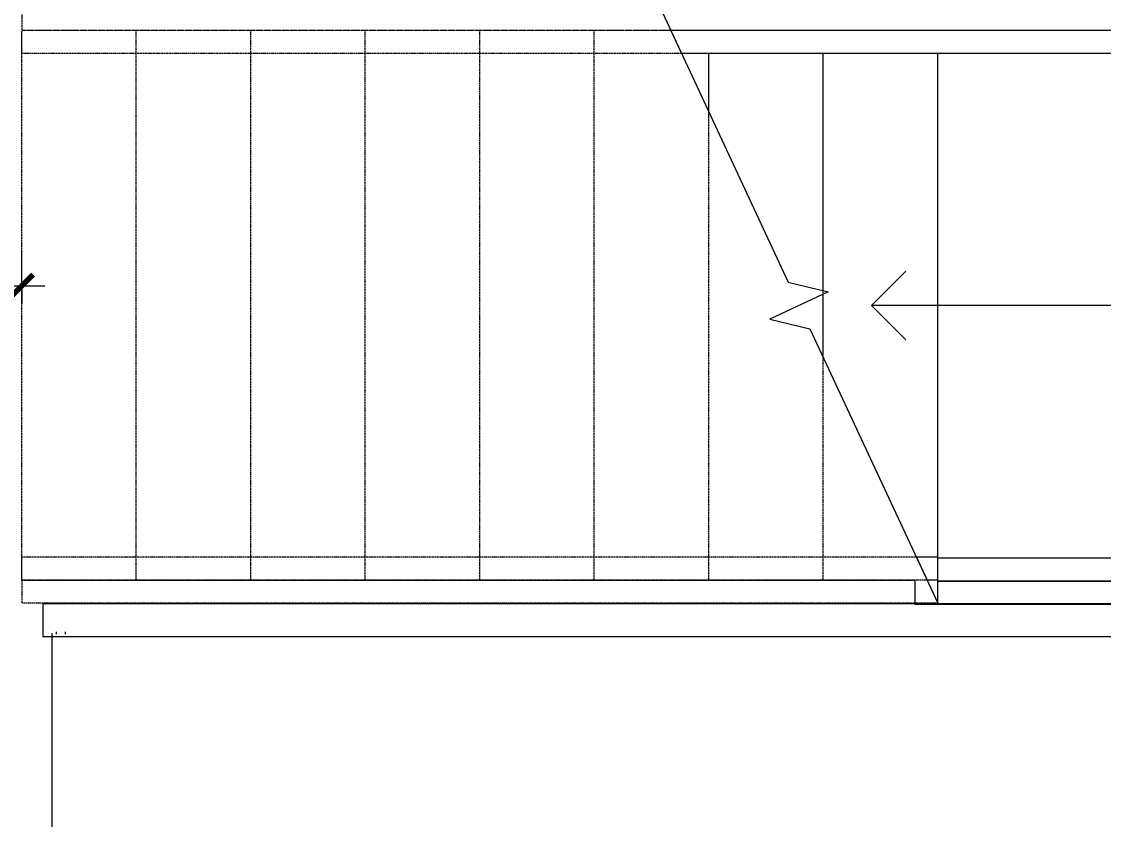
# Model space of a CAD drawing. Header units: millimetres. Extents: x -67152 to -48359, y -6192 to 21191.
# Drawn here: x -62422 to -60060, y 2273 to 4014 of the extents above; entities that cross this region are included whole.
import ezdxf

# ---------------------------------------------------------------- set-up
doc = ezdxf.new("R2010")
doc.units = ezdxf.units.MM
doc.linetypes.add('Overhead 1_5mm', pattern=[2.5, 1.5, -1])
for name, color, linetype, lineweight in [('A-ANNO-DIMS', 211, 'Continuous', 9), ('A-ANNO-DIMS-50', 211, 'Continuous', 9), ('A-FLOR-HRAL', 11, 'Continuous', 9), ('Q-SPCQ', 91, 'Continuous', 9), ('S-STRS', 31, 'Continuous', 9), ('S-STRS-ANNO', 31, 'Continuous', 9), ('S-STRS-MBND', 31, 'Overhead 1_5mm', 9)]:
    doc.layers.add(name, color=color, linetype=linetype, lineweight=lineweight)
doc.styles.add('Trebuchet MS_1', font='trebuc.ttf', dxfattribs={"width": 0.8, "height": 112.5})
doc.dimstyles.new('Linear_-_2_25mm_Trebuchet_MS', dxfattribs={"dimscale": 304.8, "dimtxt": 115.981977, "dimasz": 0.164042, "dimexe": 0.246063, "dimexo": 0.246063, "dimgap": 0.049213, "dimtad": 1, "dimdec": 0, "dimzin": 0, "dimdsep": 46, "dimtxsty": 'Trebuchet MS_1', "dimblk1": 'OBLIQUE', "dimblk2": 'OBLIQUE', "dimsah": 1, "dimcen": 0.09, "dimdle": 0.164042, "dimazin": 0, "dimtfac": 1, "dimtdec": 4, "dimtix": 1, "dimtmove": 0, "dimatfit": 3, "dimfxl": 1, "dimtvp": 1, "dimtolj": 1, "dimtzin": 0, "dimarcsym": 2})

# ---------------------------------------------------------------- blocks, each defined once
blk = doc.blocks.new('2017_EN_Awning_Llaza_Complet-PRO - Frontal-3576117-Nivel 1 Oficinas')
at = {"layer": 'Q-SPCQ'}
for p, q in [((2995, 2236.3), (-2995, 2236.3)), ((-2995, 2236.3), (-2995, 2217.4)), ((-2995, 2217.4), (-2995, 2164.7)), ((-2966.1, 2174.7), (-2966.1, 2169.9)), ((-2945.9, 2169.9), (-2945.9, 2174.7)), ((-2995, 2164.7), (2995, 2164.7)), ((-2975, 145.9), (-2975, 2171.6))]:
    blk.add_line(p, q, dxfattribs=at)
blk = doc.blocks.new('Top Rail Type - Top Rail_Internal_-V28-Nivel 1 Oficinas')
at = {"layer": 'A-FLOR-HRAL', "linetype": 'Overhead 1_5mm'}
for p, q in [((-62421.1, 3944.4), (-62421.1, 3994.4)), ((-61003.8, 3994.4), (-62421.1, 3994.4)), ((-60980.5, 3944.4), (-62421.1, 3944.4))]:
    blk.add_line(p, q, dxfattribs=at)
at = {"layer": 'A-FLOR-HRAL'}
for p, q in [((-61003.8, 3994.4), (-60980.5, 3944.4)), ((-60171.1, 3994.4), (-61003.8, 3994.4)), ((-59421.1, 3994.4), (-60171.1, 3994.4)), ((-60171.1, 3944.4), (-60980.5, 3944.4)), ((-59421.1, 3944.4), (-60171.1, 3944.4))]:
    blk.add_line(p, q, dxfattribs=at)
blk = doc.blocks.new('Top Rail Type - Top Rail_Internal_-V29-Nivel 1 Oficinas')
at = {"layer": 'A-FLOR-HRAL', "linetype": 'Overhead 1_5mm'}
for p, q in [((-62421.1, 2795.2), (-62421.1, 2845.2)), ((-60467.9, 2845.2), (-62421.1, 2845.2)), ((-60444.6, 2795.2), (-62421.1, 2795.2))]:
    blk.add_line(p, q, dxfattribs=at)
at = {"layer": 'A-FLOR-HRAL'}
for p, q in [((-60467.9, 2845.2), (-60444.6, 2795.2)), ((-60421.1, 2845.2), (-60467.9, 2845.2)), ((-60421.1, 2795.2), (-60421.1, 2845.2)), ((-60421.1, 2793.4), (-60421.1, 2843.4)), ((-60171.1, 2843.4), (-60421.1, 2843.4)), ((-59421.1, 2843.4), (-60171.1, 2843.4)), ((-60421.1, 2795.2), (-60444.6, 2795.2)), ((-60171.1, 2793.4), (-60421.1, 2793.4)), ((-59421.1, 2793.4), (-60171.1, 2793.4))]:
    blk.add_line(p, q, dxfattribs=at)
blk = doc.blocks.new('DIMBLOCK25-Nivel 1 Oficinas')
at = {"layer": 'A-ANNO-DIMS-50'}
for p, q in [((-65188.3, 3437.4), (-65188.3, 3512.4)), ((-62421.1, 3437.4), (-62421.1, 3512.4)), ((-65238.3, 3437.4), (-62371.1, 3437.4)), ((-65188.3, 3437.4), (-65188.3, 3397.8)), ((-62421.1, 3437.4), (-62421.1, 3397.8))]:
    blk.add_line(p, q, dxfattribs=at)
at = {"layer": 'A-ANNO-DIMS-50', "lineweight": 70}
for p, q in [((-65188.3, 3437.4), (-65163.3, 3462.4)), ((-62421.1, 3437.4), (-62396.1, 3462.4)), ((-65188.3, 3437.4), (-65213.3, 3412.4)), ((-62421.1, 3437.4), (-62446.1, 3412.4))]:
    blk.add_line(p, q, dxfattribs=at)
at = {"layer": 'A-ANNO-DIMS-50', "color": 0, "insert": (-63922.7, 3596.4), "char_height": 112.5, "width": 283.075, "attachment_point": 1, "line_spacing_factor": 1.048425, "style": 'Trebuchet MS_1'}
blk.add_mtext('2767', dxfattribs=at)
blk = doc.blocks.new('_Oblique')
at = {"color": 0, "linetype": 'ByBlock', "lineweight": -2}
blk.add_line((-0.5, -0.5), (0.5, 0.5), dxfattribs=at)

msp = doc.modelspace()

# ---------------------------------------------------------------- linework, layer by layer
at = {"layer": 'S-STRS'}
for p, q in [((-60921.1, 3994.8), (-61004, 3994.8)), ((-60671.1, 3994.8), (-60921.1, 3994.8)), ((-60421.1, 3994.8), (-60671.1, 3994.8)), ((-60139.3, 3994.8), (-60421.1, 3994.8)), ((-59421.1, 3994.8), (-60139.3, 3994.8)), ((-60921.1, 3817), (-60921.1, 3944.4)), ((-60671.1, 3427.1), (-60671.1, 3944.4)), ((-60421.1, 2845.2), (-60421.1, 3944.4)), ((-60671.1, 3280.9), (-60671.1, 3419.5)), ((-60471.1, 2794.8), (-60471.1, 2743)), ((-60421.1, 2744.8), (-60421.1, 2793)), ((-60421.1, 2793), (-59389.3, 2793)), ((-60471.1, 2743), (-59389.3, 2743))]:
    msp.add_line(p, q, dxfattribs=at)
at = {"layer": 'S-STRS', "linetype": 'Overhead 1_5mm'}
for p, q in [((-60921.1, 3817), (-60921.1, 3944.4)), ((-60671.1, 3427.1), (-60671.1, 3944.4)), ((-60421.1, 2845.2), (-60421.1, 3944.4)), ((-60671.1, 3280.9), (-60671.1, 3419.5))]:
    msp.add_line(p, q, dxfattribs=at)
at = {"layer": 'S-STRS-ANNO'}
for p, q in [((-60565.5, 3394.8), (-60490.5, 3469.8)), ((-60421.1, 3394.8), (-60565.5, 3394.8)), ((-60565.5, 3394.8), (-60490.5, 3319.8)), ((-59921.1, 3394.8), (-60421.1, 3394.8))]:
    msp.add_line(p, q, dxfattribs=at)
at = {"layer": 'S-STRS-MBND'}
for p, q in [((-62421.1, 4044.8), (-62421.1, 3994.8)), ((-61004, 3994.8), (-62421.1, 3994.8)), ((-62421.1, 2794.8), (-62421.1, 3994.8)), ((-62171.1, 2794.8), (-62171.1, 3994.8)), ((-62171.1, 2794.8), (-62171.1, 3994.8)), ((-61921.1, 2794.8), (-61921.1, 3994.8)), ((-61921.1, 2794.8), (-61921.1, 3994.8)), ((-61671.1, 2794.8), (-61671.1, 3994.8)), ((-61671.1, 2794.8), (-61671.1, 3994.8)), ((-61421.1, 2794.8), (-61421.1, 3994.8)), ((-61421.1, 2794.8), (-61421.1, 3994.8)), ((-61171.1, 2794.8), (-61171.1, 3994.8)), ((-61171.1, 2794.8), (-61171.1, 3994.8)), ((-60921.1, 2794.8), (-60921.1, 3817)), ((-60921.1, 2794.8), (-60921.1, 3817)), ((-60671.1, 3419.5), (-60671.1, 3427.1)), ((-60671.1, 3419.5), (-60671.1, 3427.1)), ((-60671.1, 2794.8), (-60671.1, 3280.9)), ((-60671.1, 2794.8), (-60671.1, 3280.9)), ((-62421.1, 2794.8), (-62421.1, 2744.8)), ((-60471.1, 2794.8), (-62421.1, 2794.8)), ((-60421.1, 2744.8), (-62421.1, 2744.8))]:
    msp.add_line(p, q, dxfattribs=at)
at = {"layer": 'S-STRS-MBND', "linetype": 'Continuous'}
for p, q in [((-61027.3, 4044.8), (-60748, 3445.7)), ((-60748, 3445.7), (-60660.5, 3424.5)), ((-60660.5, 3424.5), (-60787.9, 3365)), ((-60787.9, 3365), (-60700.4, 3343.8)), ((-60700.4, 3343.8), (-60421.1, 2744.8))]:
    msp.add_line(p, q, dxfattribs=at)

# ---------------------------------------------------------------- block references
at = {"layer": 'A-FLOR-HRAL'}
for name in ['Top Rail Type - Top Rail_Internal_-V28-Nivel 1 Oficinas', 'Top Rail Type - Top Rail_Internal_-V29-Nivel 1 Oficinas']:
    msp.add_blockref(name, (0, 0), dxfattribs=at)
at = {"layer": 'Q-SPCQ'}
msp.add_blockref('2017_EN_Awning_Llaza_Complet-PRO - Frontal-3576117-Nivel 1 Oficinas', (-59379.9, 507.7), dxfattribs=at)

# ---------------------------------------------------------------- dimensions: what is measured, and where the dimension line sits
at = {"layer": 'A-ANNO-DIMS'}
dim = msp.add_linear_dim(base=(-62421.1, 3437.4), p1=(-65188.3, 3472.8), p2=(-62421.1, 3472.8), dimstyle='Linear_-_2_25mm_Trebuchet_MS', override={"dimpost": '<>', "dimfxl": 2767.2}, dxfattribs=at)
dim.commit()
dim.dimension.update_dxf_attribs({"geometry": 'DIMBLOCK25-Nivel 1 Oficinas', "text_midpoint": (-63804.7, 3509.9)})

doc.saveas('drawing.dxf')
